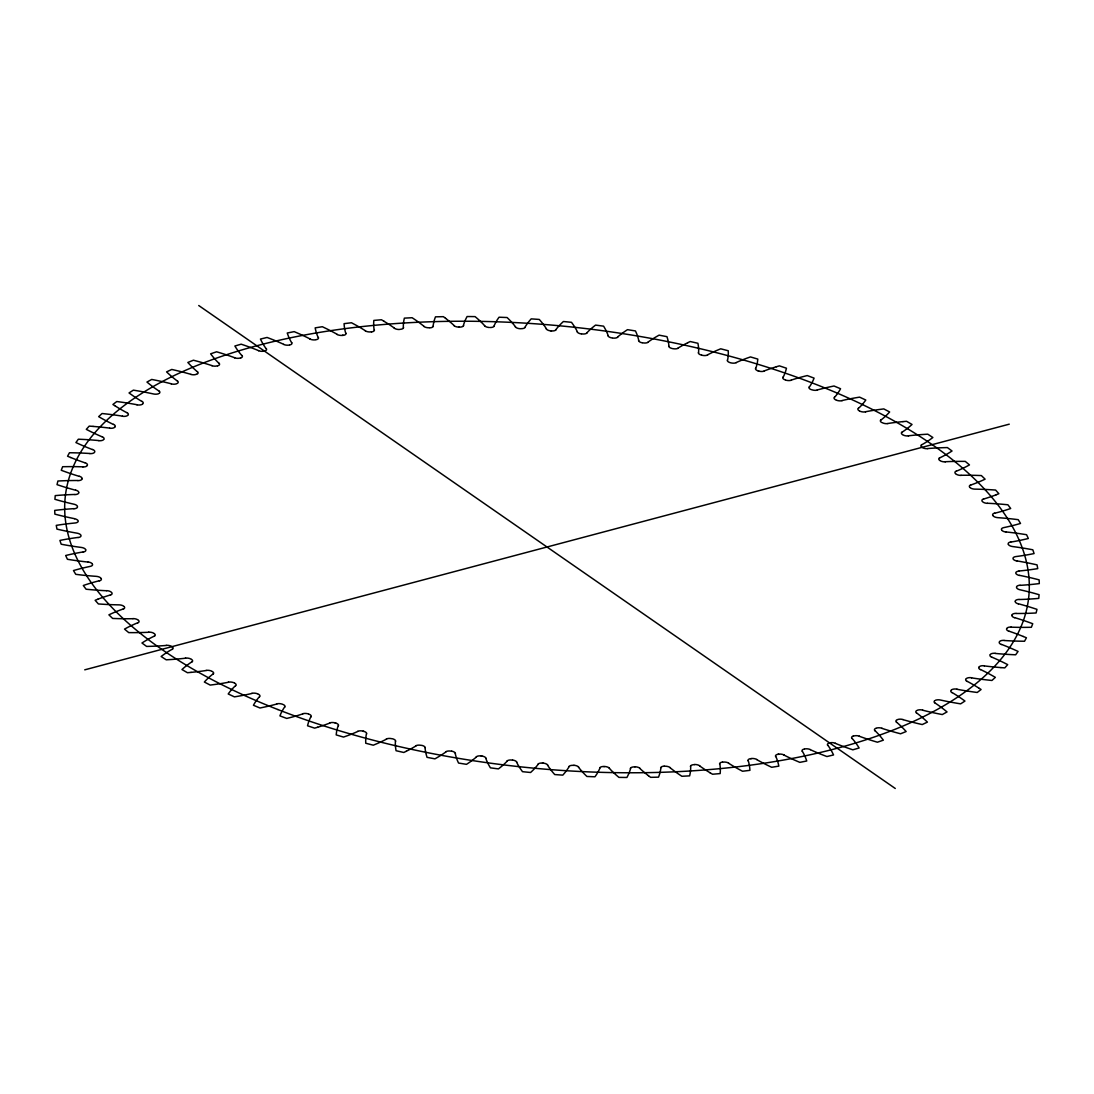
<?xml version="1.0" encoding="UTF-8"?>
<svg xmlns="http://www.w3.org/2000/svg" width="1094" height="1094" viewBox="0 0 1094 1094"><rect width="100%" height="100%" fill="white"/><g stroke="black" fill="none" stroke-linecap="round" stroke-linejoin="round"><path stroke-width="1.5" d="M687.757 342.709L690.205 341.533L692.775 342.107L697.931 343.284L698.232 345.075A161.789 73.954 5.9 0 1 698.574 352.801M406.243 751.291L403.795 752.467L401.224 751.893L396.069 750.716L395.768 748.925A161.789 73.954 5.9 0 1 395.426 741.199M196.359 374.298L196.428 374.271A4.95 2.256 5.9 0 1 190.889 374.449M97.817 599.225L95.137 600.278L98.405 603.956L102.262 604.203A161.789 73.954 5.9 0 0 118.877 604.859A4.95 2.256 5.9 0 1 123.895 606.336M996.183 494.775L998.863 493.722L995.595 490.044L991.738 489.797A161.789 73.954 5.9 0 0 975.123 489.141A4.95 2.256 5.9 0 1 970.104 487.664M217.556 365.765L217.638 365.738A4.95 2.256 5.9 0 1 212.004 365.752M240.694 357.847L240.092 358.039A4.95 2.256 5.9 0 1 234.567 357.82M853.306 736.153L853.908 735.961A4.95 2.256 5.9 0 1 859.433 736.18M776.371 366.75L779.352 365.861L781.731 366.64L786.463 368.227L786.012 369.95A161.789 73.954 5.9 0 1 783.099 377.293M317.629 727.25L314.648 728.139L312.269 727.36L307.537 725.773L307.988 724.05A161.789 73.954 5.9 0 1 310.901 716.707M84.744 669.829L1009.256 424.171M264.092 351.065L264.174 351.051A4.95 2.256 5.9 0 1 258.457 350.695M777.943 754.395L778.627 754.272M343.215 335.284L342.6 335.366M750.689 758.73L751.4 758.634M342.682 335.352L342.778 335.338A4.95 2.256 5.9 0 1 337.13 334.49M371.427 331.838L370.784 331.906A4.95 2.256 5.9 0 1 365.3 330.88M722.573 762.162L723.298 762.08A4.95 2.256 5.9 0 1 728.7 763.12M902.947 421.614L906.557 421.286L912.04 424.472L910.386 425.935A161.789 73.954 5.9 0 1 902.345 432.021M191.053 672.386L187.443 672.714L181.96 669.528L183.614 668.065A161.789 73.954 5.9 0 1 191.655 661.979M400.199 329.335L400.295 329.335A4.95 2.256 5.9 0 0 403.577 327.53M694.444 764.61L693.705 764.665A4.95 2.256 5.9 0 0 690.423 766.47M664.195 766.251L664.961 766.21A4.95 2.256 5.9 0 1 670.143 767.564M429.231 327.776L429.135 327.776A4.95 2.256 5.9 0 1 423.857 326.436M459.507 327.12L459.808 327.12A4.95 2.256 5.9 0 0 463.637 325.574M634.971 766.88L634.192 766.88A4.95 2.256 5.9 0 0 630.363 768.426M459.029 327.12L459.22 327.12A4.95 2.256 5.9 0 1 453.983 325.643M603.82 766.579L604.599 766.593M520.703 328.665L520.799 328.665A4.95 2.256 5.9 0 0 525.134 327.421M573.994 765.376L573.201 765.335A4.95 2.256 5.9 0 0 568.866 766.579M93.072 426.4L89.216 426.113L86.303 429.354L89.106 430.79A161.789 73.954 5.9 0 0 101.947 436.752M1000.928 667.6L1004.784 667.887L1007.697 664.646L1004.894 663.21A161.789 73.954 5.9 0 0 992.053 657.248M551.431 330.839L550.843 330.785M542.474 763.161L543.253 763.215M582.049 333.93L582.24 333.957A4.95 2.256 5.9 0 0 586.986 333.014M512.539 760.139L511.855 760.056A4.95 2.256 5.9 0 0 507.014 760.986M481.196 756.036L481.975 756.145M642.889 342.846L643.081 342.887A4.95 2.256 5.9 0 0 648.168 342.258M451.685 751.25L451.015 751.14A4.95 2.256 5.9 0 0 445.832 751.742M672.851 348.644L672.947 348.671A4.95 2.256 5.9 0 0 678.171 348.22M672.29 348.535L672.195 348.507A4.95 2.256 5.9 0 1 668.694 346.237M701.815 355.194L702.28 355.304A4.95 2.256 5.9 0 0 707.613 355.017M701.623 355.153L701.541 355.126A4.95 2.256 5.9 0 1 698.328 352.774M363.058 731.243L363.782 731.435M758.73 370.975L758.115 370.784M335.174 722.997L335.885 723.216M811.57 389.655L811.652 389.683A4.95 2.256 5.9 0 0 817.286 390.12M1023.3 636.476L1026.432 637.775L1024.531 641.248L1020.716 641.193A161.789 73.954 5.9 0 1 1004.087 640.496M70.7 457.524L67.568 456.225L69.469 452.752L73.284 452.807A161.789 73.954 5.9 0 1 89.913 453.504M882.215 422.653L882.284 422.681A4.95 2.256 5.9 0 0 887.822 423.61M384.021 321.28L381.437 319.763L376.363 320.2L373.833 320.419L373.71 322.183A161.789 73.954 5.9 0 0 374.162 329.909M709.979 772.72L712.563 774.237L717.637 773.8L720.167 773.581L720.29 771.817A161.789 73.954 5.9 0 0 719.838 764.091M978.638 687.935L981.086 689.507L977.216 692.475L973.386 691.955A161.789 73.954 5.9 0 1 956.949 689.261M115.362 406.065L112.914 404.493L116.785 401.525L120.614 402.045A161.789 73.954 5.9 0 1 137.051 404.739M198.725 305.513L895.275 788.487M445.559 318.313L443.371 316.672L438.106 316.781L435.48 316.85L434.851 318.545A161.789 73.954 5.9 0 0 433.128 326.053M648.441 775.687L650.629 777.328L655.894 777.219L658.52 777.15L659.149 775.455A161.789 73.954 5.9 0 0 660.872 767.947M122.487 416.144A161.789 73.954 5.9 0 0 105.899 413.942L102.057 413.532L98.651 416.65L101.277 418.154A161.789 73.954 5.9 0 0 113.393 424.431M127.547 415.515A4.95 2.256 5.9 0 1 122.446 416.253M126.863 412.561A4.95 2.256 5.9 0 1 127.902 415.214M126.699 412.629A161.789 73.954 5.9 0 1 115.376 406.052M142.247 404.288A4.95 2.256 5.9 0 1 136.996 404.835M141.974 401.348A4.95 2.256 5.9 0 1 142.658 404.001M141.796 401.402A161.789 73.954 5.9 0 1 131.294 394.565L129.037 392.951L133.372 390.148L137.16 390.777A161.789 73.954 5.9 0 1 153.365 393.936A4.95 2.256 5.9 0 0 158.671 393.649M158.821 390.749A4.95 2.256 5.9 0 1 159.122 393.389M158.63 390.804A161.789 73.954 5.9 0 1 149.003 383.734L146.952 382.066L151.724 379.44L155.457 380.179A161.789 73.954 5.9 0 1 171.375 383.803M176.777 383.679A4.95 2.256 5.9 0 1 171.279 383.898M177.337 380.821A4.95 2.256 5.9 0 1 177.269 383.433M177.132 380.876A161.789 73.954 5.9 0 1 168.421 373.601L166.575 371.892L171.772 369.444L175.437 370.292A161.789 73.954 5.9 0 1 190.985 374.353M197.426 371.604A4.95 2.256 5.9 0 1 196.988 374.175M197.221 371.645A161.789 73.954 5.9 0 1 189.453 364.206L187.84 362.47L193.433 360.213L197.002 361.17A161.789 73.954 5.9 0 1 212.127 365.656M219.019 363.14A4.95 2.256 5.9 0 1 218.212 365.669M218.8 363.181A161.789 73.954 5.9 0 1 212.017 355.605L210.636 353.827L216.598 351.789L220.072 352.829A161.789 73.954 5.9 0 1 234.69 357.738M242.006 355.468A4.95 2.256 5.9 0 1 240.83 357.929M241.788 355.495A161.789 73.954 5.9 0 1 236.003 347.81L234.868 346.019L241.172 344.186L244.536 345.335A161.789 73.954 5.9 0 1 258.594 350.613M266.307 348.617A4.95 2.256 5.9 0 1 264.775 351.01M266.074 348.63A161.789 73.954 5.9 0 1 261.343 340.877L260.44 339.072L267.073 337.458L270.3 338.689A161.789 73.954 5.9 0 1 283.743 344.35M289.254 345.061A4.95 2.256 5.9 0 1 283.592 344.419M291.811 342.613A4.95 2.256 5.9 0 1 289.924 344.925M291.578 342.613A161.789 73.954 5.9 0 1 287.886 334.819L287.243 333.014L294.163 331.632L297.24 332.945A161.789 73.954 5.9 0 1 310.012 338.935M315.469 339.824A4.95 2.256 5.9 0 1 309.848 339.003M318.409 337.472A4.95 2.256 5.9 0 1 316.166 339.701M318.163 337.485A161.789 73.954 5.9 0 1 315.551 329.663L315.154 327.872L317.533 327.489L322.333 326.723L325.26 328.118A161.789 73.954 5.9 0 1 337.308 334.422M345.977 333.246A4.95 2.256 5.9 0 1 343.407 335.366M345.731 333.232A161.789 73.954 5.9 0 1 344.213 325.451L344.063 323.674L346.524 323.359L351.461 322.757L354.224 324.221A161.789 73.954 5.9 0 1 365.492 330.826M374.408 329.923A4.95 2.256 5.9 0 1 371.509 331.933M384.008 321.294A161.789 73.954 5.9 0 1 394.442 328.145M399.611 329.485A4.95 2.256 5.9 0 1 394.25 328.186M403.33 327.516A161.789 73.954 5.9 0 1 403.987 319.886L404.356 318.149L406.941 317.998L412.123 317.725L414.503 319.311A161.789 73.954 5.9 0 1 424.062 326.395M433.361 326.08A4.95 2.256 5.9 0 1 429.86 327.858M445.545 318.327A161.789 73.954 5.9 0 1 454.201 325.602M463.405 325.547A161.789 73.954 5.9 0 1 466.222 318.204L467.083 316.535L469.75 316.549L475.083 316.617L477.052 318.299A161.789 73.954 5.9 0 1 484.738 325.752M489.415 327.503A4.95 2.256 5.9 0 1 484.519 325.78M494.269 326.026A4.95 2.256 5.9 0 1 490.208 327.516M494.037 325.985A161.789 73.954 5.9 0 1 497.934 318.819L499.028 317.219L501.708 317.315L507.096 317.533L508.847 319.257A161.789 73.954 5.9 0 1 515.548 326.846M520.019 328.72A4.95 2.256 5.9 0 1 515.315 326.874M524.888 327.366A161.789 73.954 5.9 0 1 529.838 320.433L531.178 318.874L533.872 319.051L539.274 319.448L540.792 321.198A161.789 73.954 5.9 0 1 546.48 328.897M550.733 330.88A4.95 2.256 5.9 0 1 546.248 328.911M556.08 329.745A4.95 2.256 5.9 0 1 551.54 330.949M555.848 329.691A161.789 73.954 5.9 0 1 561.824 323.003L563.396 321.513L566.09 321.773L571.492 322.32L572.777 324.097A161.789 73.954 5.9 0 1 577.427 331.865M581.434 333.957A4.95 2.256 5.9 0 1 577.194 331.879M586.767 332.945A161.789 73.954 5.9 0 1 593.741 326.532L595.546 325.109L598.227 325.451L603.601 326.162L604.64 327.954A161.789 73.954 5.9 0 1 608.237 335.762M611.984 337.95A4.95 2.256 5.9 0 1 607.99 335.762M617.727 337.184A4.95 2.256 5.9 0 1 612.777 338.06M617.508 337.116A161.789 73.954 5.9 0 1 625.467 331.017L627.491 329.663L630.144 330.087L635.464 330.949L636.27 332.754A161.789 73.954 5.9 0 1 638.787 340.562M642.26 342.832A4.95 2.256 5.9 0 1 638.54 340.562M647.949 342.19A161.789 73.954 5.9 0 1 656.851 336.419L659.08 335.147L661.706 335.653L666.957 336.665L667.504 338.47A161.789 73.954 5.9 0 1 668.94 346.251M677.965 348.138A161.789 73.954 5.9 0 1 687.77 342.723M707.408 354.935A161.789 73.954 5.9 0 1 718.088 349.902L720.7 348.808L723.23 349.451L728.248 350.764L728.303 352.541A161.789 73.954 5.9 0 1 727.565 360.172M730.122 362.647A4.95 2.256 5.9 0 1 727.319 360.145M736.358 362.647A4.95 2.256 5.9 0 1 730.874 362.852M736.18 362.565A161.789 73.954 5.9 0 1 747.667 357.916L750.457 356.931L752.918 357.642L757.8 359.092L757.609 360.856A161.789 73.954 5.9 0 1 755.776 368.35M758.019 370.866A4.95 2.256 5.9 0 1 755.53 368.309M764.309 371.071A4.95 2.256 5.9 0 1 758.73 371.085M764.132 370.975A161.789 73.954 5.9 0 1 776.384 366.75M785 379.837A4.95 2.256 5.9 0 1 782.853 377.239M791.318 380.233A4.95 2.256 5.9 0 1 785.683 380.083M791.153 380.138A161.789 73.954 5.9 0 1 804.131 376.35L807.249 375.57L809.533 376.418L814.086 378.127L813.389 379.809A161.789 73.954 5.9 0 1 809.396 386.961M810.955 389.532A4.95 2.256 5.9 0 1 809.163 386.907M817.136 390.011A161.789 73.954 5.9 0 1 830.756 386.688L834.025 386.004L840.561 388.739L839.618 390.394A161.789 73.954 5.9 0 1 834.585 397.313M835.789 399.898A4.95 2.256 5.9 0 1 834.353 397.259M842.093 400.678A4.95 2.256 5.9 0 1 836.418 400.172M841.956 400.568A161.789 73.954 5.9 0 1 856.178 397.71L859.569 397.136L865.792 400.035L864.602 401.635A161.789 73.954 5.9 0 1 858.53 408.308M859.392 410.893A4.95 2.256 5.9 0 1 858.311 408.24M865.641 411.85A4.95 2.256 5.9 0 1 859.98 411.194M865.518 411.741A161.789 73.954 5.9 0 1 880.287 409.375L883.788 408.91L889.641 411.973L888.219 413.505A161.789 73.954 5.9 0 1 881.149 419.891M881.641 422.475A4.95 2.256 5.9 0 1 880.93 419.822M887.713 423.501A161.789 73.954 5.9 0 1 902.96 421.628M902.468 434.591A4.95 2.256 5.9 0 1 902.126 431.952M908.54 435.904A4.95 2.256 5.9 0 1 902.988 434.906M908.444 435.795A161.789 73.954 5.9 0 1 924.102 434.414L927.78 434.181L932.867 437.504L930.98 438.899A161.789 73.954 5.9 0 1 922.01 444.656M921.777 447.186A4.95 2.256 5.9 0 1 921.804 444.574M927.712 448.663A4.95 2.256 5.9 0 1 922.256 447.514M927.63 448.554A161.789 73.954 5.9 0 1 943.63 447.678L947.377 447.569L952.04 451.002L949.948 452.314A161.789 73.954 5.9 0 1 940.061 457.716M939.472 460.205A4.95 2.256 5.9 0 1 939.869 457.62M945.257 461.859A4.95 2.256 5.9 0 1 939.91 460.547M945.189 461.736A161.789 73.954 5.9 0 1 961.462 461.367L965.264 461.381L969.475 464.909L967.178 466.153A161.789 73.954 5.9 0 1 956.443 471.158M955.486 473.593A4.95 2.256 5.9 0 1 956.265 471.063M961.093 475.398A4.95 2.256 5.9 0 1 955.882 473.948M961.052 475.288A161.789 73.954 5.9 0 1 977.53 475.425L981.359 475.562L985.106 479.172L982.617 480.321A161.789 73.954 5.9 0 1 971.062 484.929M969.763 487.295A4.95 2.256 5.9 0 1 970.898 484.833M996.169 494.775A161.789 73.954 5.9 0 1 983.862 498.96M982.221 501.271A4.95 2.256 5.9 0 1 983.711 498.864M987.39 503.363A4.95 2.256 5.9 0 1 982.521 501.626M987.376 503.254A161.789 73.954 5.9 0 1 1004.06 504.416L1007.902 504.772L1010.692 508.505L1007.834 509.462A161.789 73.954 5.9 0 1 994.802 513.209M992.805 515.424A4.95 2.256 5.9 0 1 994.665 513.1M993.065 515.794A4.95 2.256 5.9 0 0 997.742 517.653A161.789 73.954 5.9 0 1 1014.411 519.199L1018.24 519.677L1020.524 523.452L1017.502 524.299A161.789 73.954 5.9 0 1 1003.827 527.595A4.95 2.256 5.9 0 0 1001.489 529.715M1006.152 532.067A4.95 2.256 5.9 0 1 1001.694 530.098M1006.165 531.957A161.789 73.954 5.9 0 1 1022.753 534.118L1026.569 534.706L1028.333 538.494L1025.16 539.246A161.789 73.954 5.9 0 1 1010.883 542.063M1008.23 544.087A4.95 2.256 5.9 0 1 1010.774 541.954M1008.381 544.456A4.95 2.256 5.9 0 0 1012.606 546.549A161.789 73.954 5.9 0 1 1029.071 549.092L1032.832 549.79L1034.076 553.578L1030.767 554.22A161.789 73.954 5.9 0 1 1015.957 556.559A4.95 2.256 5.9 0 0 1013.071 558.76A4.95 2.256 5.9 0 0 1017.051 561.031M1017.105 560.935A161.789 73.954 5.9 0 1 1033.324 564.053L1037.016 564.86L1037.276 566.118L1037.741 568.634L1034.309 569.154A161.789 73.954 5.9 0 1 1019.034 571M1019.499 575.458A4.95 2.256 5.9 0 1 1015.793 573.078A4.95 2.256 5.9 0 1 1018.965 571.095M1019.553 575.348A161.789 73.954 5.9 0 1 1035.498 578.931L1039.109 579.847L1039.191 581.092L1039.3 583.594L1035.758 584.005A161.789 73.954 5.9 0 1 1020.073 585.345M1016.531 587.013A4.95 2.256 5.9 0 1 1020.005 585.235M1016.517 587.382A4.95 2.256 5.9 0 0 1019.923 589.762A161.789 73.954 5.9 0 1 1035.567 593.686L1039.081 594.698L1038.985 595.929L1038.753 598.391L1035.115 598.692A161.789 73.954 5.9 0 1 1019.102 599.526M1015.273 601.071A4.95 2.256 5.9 0 1 1019.047 599.416M1018.309 603.874A4.95 2.256 5.9 0 1 1015.218 601.427M1018.405 603.779A161.789 73.954 5.9 0 1 1033.556 608.237L1036.962 609.344L1036.688 610.561L1036.1 612.982L1032.394 613.16A161.789 73.954 5.9 0 1 1016.094 613.488M1012.018 614.883A4.95 2.256 5.9 0 1 1016.053 613.378M1014.685 617.754A4.95 2.256 5.9 0 1 1011.909 615.238M1014.794 617.659A161.789 73.954 5.9 0 1 1029.454 622.527L1032.736 623.717L1032.285 624.906L1031.355 627.286L1027.581 627.341A161.789 73.954 5.9 0 1 1011.088 627.163M1006.781 628.407A4.95 2.256 5.9 0 1 1011.061 627.053M1009.065 631.32A4.95 2.256 5.9 0 1 1006.617 628.763M1009.174 631.238A161.789 73.954 5.9 0 1 1023.287 636.489M999.56 641.59A4.95 2.256 5.9 0 1 1004.087 640.387M1001.448 644.53A4.95 2.256 5.9 0 1 999.342 641.932M1001.584 644.448A161.789 73.954 5.9 0 1 1015.082 650.068L1018.076 651.436L1015.656 654.8L1011.813 654.622A161.789 73.954 5.9 0 1 995.13 653.419M990.412 654.362A4.95 2.256 5.9 0 1 995.143 653.309M991.902 657.316A4.95 2.256 5.9 0 1 990.138 654.691M1000.928 667.586A161.789 73.954 5.9 0 1 984.258 665.89M979.362 666.684A4.95 2.256 5.9 0 1 984.285 665.781M980.443 669.637A4.95 2.256 5.9 0 1 979.048 666.998M980.607 669.569A161.789 73.954 5.9 0 1 992.709 675.846L995.349 677.35L991.943 680.468L988.101 680.058A161.789 73.954 5.9 0 1 971.513 677.856M966.453 678.485A4.95 2.256 5.9 0 1 971.554 677.747M967.137 681.439A4.95 2.256 5.9 0 1 966.098 678.786M967.301 681.371A161.789 73.954 5.9 0 1 978.624 687.948M951.753 689.712A4.95 2.256 5.9 0 1 957.004 689.165M952.026 692.652A4.95 2.256 5.9 0 1 951.342 689.999M952.204 692.598A161.789 73.954 5.9 0 1 962.706 699.435L964.963 701.049L960.628 703.852L956.84 703.223A161.789 73.954 5.9 0 1 940.635 700.064A4.95 2.256 5.9 0 0 935.329 700.351M935.179 703.251A4.95 2.256 5.9 0 1 934.878 700.611M935.37 703.196A161.789 73.954 5.9 0 1 944.997 710.266L947.048 711.934L942.276 714.56L938.543 713.821A161.789 73.954 5.9 0 1 922.625 710.197M917.223 710.321A4.95 2.256 5.9 0 1 922.721 710.102M916.663 713.179A4.95 2.256 5.9 0 1 916.731 710.567M916.868 713.124A161.789 73.954 5.9 0 1 925.579 720.399L927.425 722.108L922.228 724.556L918.563 723.708A161.789 73.954 5.9 0 1 903.015 719.647M897.545 719.592A4.95 2.256 5.9 0 1 903.111 719.551M896.574 722.396A4.95 2.256 5.9 0 1 897.012 719.825M896.779 722.355A161.789 73.954 5.9 0 1 904.547 729.794L906.16 731.53L900.567 733.787L896.998 732.83A161.789 73.954 5.9 0 1 881.873 728.344M876.362 728.125A4.95 2.256 5.9 0 1 881.996 728.248M874.981 730.86A4.95 2.256 5.9 0 1 875.788 728.331M875.2 730.819A161.789 73.954 5.9 0 1 881.983 738.395L883.364 740.173L877.402 742.211L873.928 741.171A161.789 73.954 5.9 0 1 859.31 736.262M851.994 738.532A4.95 2.256 5.9 0 1 853.17 736.071M852.212 738.505A161.789 73.954 5.9 0 1 857.997 746.19L859.132 747.981L852.828 749.814L849.464 748.665A161.789 73.954 5.9 0 1 835.406 743.387M829.867 742.826A4.95 2.256 5.9 0 1 835.543 743.305M827.693 745.383A4.95 2.256 5.9 0 1 829.225 742.99M827.926 745.37A161.789 73.954 5.9 0 1 832.657 753.123L833.56 754.928L826.927 756.542L823.7 755.311A161.789 73.954 5.9 0 1 810.257 749.65M804.746 748.939A4.95 2.256 5.9 0 1 810.408 749.581M802.189 751.387A4.95 2.256 5.9 0 1 804.076 749.075M802.422 751.387A161.789 73.954 5.9 0 1 806.114 759.181L806.757 760.986L799.837 762.368L796.76 761.055A161.789 73.954 5.9 0 1 783.988 755.065M778.531 754.176A4.95 2.256 5.9 0 1 784.152 754.997M775.591 756.528A4.95 2.256 5.9 0 1 777.834 754.299M775.837 756.515A161.789 73.954 5.9 0 1 778.449 764.337L778.846 766.128L776.466 766.511L771.667 767.277L768.74 765.882A161.789 73.954 5.9 0 1 756.692 759.578M751.318 758.539A4.95 2.256 5.9 0 1 756.87 759.509M748.022 760.754A4.95 2.256 5.9 0 1 750.593 758.634M748.269 760.768A161.789 73.954 5.9 0 1 749.787 768.549L749.937 770.326L747.476 770.641L742.539 771.243L739.776 769.779A161.789 73.954 5.9 0 1 728.508 763.174M719.592 764.077A4.95 2.256 5.9 0 1 722.491 762.067M709.992 772.706A161.789 73.954 5.9 0 1 699.558 765.855M694.389 764.515A4.95 2.256 5.9 0 1 699.75 765.814M690.67 766.484A161.789 73.954 5.9 0 1 690.013 774.114L689.644 775.851L687.059 776.002L681.877 776.275L679.497 774.689A161.789 73.954 5.9 0 1 669.938 767.605M660.639 767.92A4.95 2.256 5.9 0 1 664.14 766.142M648.455 775.673A161.789 73.954 5.9 0 1 639.799 768.398M634.944 766.785A4.95 2.256 5.9 0 1 640.017 768.357M630.595 768.453A161.789 73.954 5.9 0 1 627.778 775.796L626.917 777.465L624.25 777.451L618.917 777.383L616.948 775.701A161.789 73.954 5.9 0 1 609.262 768.248M604.585 766.497A4.95 2.256 5.9 0 1 609.481 768.22M599.731 767.974A4.95 2.256 5.9 0 1 603.792 766.484M599.963 768.015A161.789 73.954 5.9 0 1 596.066 775.181L594.972 776.781L592.292 776.685L586.904 776.466L585.153 774.743A161.789 73.954 5.9 0 1 578.452 767.154M573.981 765.28A4.95 2.256 5.9 0 1 578.685 767.126M569.112 766.634A161.789 73.954 5.9 0 1 564.162 773.567L562.822 775.126L560.128 774.949L554.726 774.552L553.208 772.802A161.789 73.954 5.9 0 1 547.52 765.103M543.267 763.12A4.95 2.256 5.9 0 1 547.752 765.089M537.92 764.255A4.95 2.256 5.9 0 1 542.46 763.051M538.152 764.309A161.789 73.954 5.9 0 1 532.176 770.996L530.604 772.487L527.91 772.227L522.508 771.68L521.223 769.902A161.789 73.954 5.9 0 1 516.573 762.135M512.566 760.043A4.95 2.256 5.9 0 1 516.806 762.121M507.233 761.055A161.789 73.954 5.9 0 1 500.259 767.468L498.454 768.891L495.773 768.549L490.399 767.838L489.36 766.046A161.789 73.954 5.9 0 1 485.763 758.238M482.016 756.05A4.95 2.256 5.9 0 1 486.009 758.238M476.273 756.816A4.95 2.256 5.9 0 1 481.223 755.94M476.492 756.884A161.789 73.954 5.9 0 1 468.533 762.983L466.509 764.337L463.856 763.913L458.536 763.051L457.73 761.246A161.789 73.954 5.9 0 1 455.213 753.438M451.74 751.168A4.95 2.256 5.9 0 1 455.46 753.438M446.051 751.81A161.789 73.954 5.9 0 1 437.149 757.581L434.92 758.853L432.294 758.347L427.043 757.335L426.496 755.53A161.789 73.954 5.9 0 1 425.06 747.749M425.306 747.763A4.95 2.256 5.9 0 0 421.874 745.397L421.053 745.329A4.95 2.256 5.9 0 0 415.829 745.78M416.035 745.862A161.789 73.954 5.9 0 1 406.23 751.277M395.672 741.226A4.95 2.256 5.9 0 0 392.541 738.792L391.72 738.696A4.95 2.256 5.9 0 0 386.387 738.983M386.592 739.065A161.789 73.954 5.9 0 1 375.912 744.098L373.3 745.192L370.77 744.549L365.752 743.236L365.697 741.459A161.789 73.954 5.9 0 1 366.435 733.828M363.878 731.353A4.95 2.256 5.9 0 1 366.681 733.855M357.642 731.353A4.95 2.256 5.9 0 1 363.126 731.148M357.82 731.435A161.789 73.954 5.9 0 1 346.333 736.084L343.543 737.069L341.082 736.358L336.2 734.908L336.391 733.144A161.789 73.954 5.9 0 1 338.224 725.65M335.981 723.134A4.95 2.256 5.9 0 1 338.47 725.691M329.691 722.929A4.95 2.256 5.9 0 1 335.27 722.915M329.868 723.025A161.789 73.954 5.9 0 1 317.616 727.25M309 714.163A4.95 2.256 5.9 0 1 311.147 716.761M302.682 713.767A4.95 2.256 5.9 0 1 308.317 713.917M302.847 713.862A161.789 73.954 5.9 0 1 289.869 717.65L286.751 718.43L284.467 717.582L279.914 715.873L280.611 714.191A161.789 73.954 5.9 0 1 284.604 707.039M283.045 704.468A4.95 2.256 5.9 0 1 284.837 707.093M276.714 703.88A4.95 2.256 5.9 0 1 282.375 704.208M276.864 703.989A161.789 73.954 5.9 0 1 263.244 707.312L259.975 707.996L253.439 705.261L254.382 703.606A161.789 73.954 5.9 0 1 259.415 696.687M258.211 694.102A4.95 2.256 5.9 0 1 259.647 696.741M251.907 693.322A4.95 2.256 5.9 0 1 257.582 693.828M252.044 693.432A161.789 73.954 5.9 0 1 237.822 696.29L234.431 696.864L228.208 693.965L229.398 692.365A161.789 73.954 5.9 0 1 235.47 685.692M234.608 683.107A4.95 2.256 5.9 0 1 235.689 685.76M228.359 682.15A4.95 2.256 5.9 0 1 234.02 682.806M228.482 682.259A161.789 73.954 5.9 0 1 213.713 684.625L210.212 685.09L204.359 682.027L205.781 680.495A161.789 73.954 5.9 0 1 212.851 674.109M212.359 671.525A4.95 2.256 5.9 0 1 213.07 674.178M206.178 670.39A4.95 2.256 5.9 0 1 211.798 671.21M206.287 670.499A161.789 73.954 5.9 0 1 191.04 672.372M191.532 659.409A4.95 2.256 5.9 0 1 191.874 662.048M185.46 658.096A4.95 2.256 5.9 0 1 191.012 659.094M185.556 658.205A161.789 73.954 5.9 0 1 169.898 659.586L166.22 659.819L161.133 656.496L163.02 655.101A161.789 73.954 5.9 0 1 171.99 649.344M172.223 646.814A4.95 2.256 5.9 0 1 172.196 649.426M166.288 645.337A4.95 2.256 5.9 0 1 171.744 646.486M166.37 645.446A161.789 73.954 5.9 0 1 150.37 646.322L146.623 646.431L141.96 642.998L144.052 641.686A161.789 73.954 5.9 0 1 153.939 636.284M154.528 633.795A4.95 2.256 5.9 0 1 154.131 636.38M148.743 632.141A4.95 2.256 5.9 0 1 154.09 633.453M148.811 632.264A161.789 73.954 5.9 0 1 132.538 632.633L128.736 632.619L124.525 629.091L126.822 627.847A161.789 73.954 5.9 0 1 137.557 622.842M138.514 620.407A4.95 2.256 5.9 0 1 137.735 622.937M132.907 618.602A4.95 2.256 5.9 0 1 138.118 620.052M132.948 618.712A161.789 73.954 5.9 0 1 116.47 618.575L112.641 618.438L108.894 614.828L111.383 613.679A161.789 73.954 5.9 0 1 122.938 609.071M124.237 606.705A4.95 2.256 5.9 0 1 123.102 609.167M97.831 599.225A161.789 73.954 5.9 0 1 110.138 595.04M111.779 592.729A4.95 2.256 5.9 0 1 110.289 595.136M106.61 590.637A4.95 2.256 5.9 0 1 111.479 592.374M106.624 590.746A161.789 73.954 5.9 0 1 89.94 589.584L86.098 589.228L83.308 585.495L86.166 584.538A161.789 73.954 5.9 0 1 99.198 580.791M101.195 578.576A4.95 2.256 5.9 0 1 99.335 580.9M100.935 578.206A4.95 2.256 5.9 0 0 96.258 576.347A161.789 73.954 5.9 0 1 79.588 574.801L75.759 574.323L73.476 570.548L76.498 569.701A161.789 73.954 5.9 0 1 90.173 566.405A4.95 2.256 5.9 0 0 92.511 564.285M87.848 561.933A4.95 2.256 5.9 0 1 92.306 563.902M87.835 562.043A161.789 73.954 5.9 0 1 71.247 559.882L67.431 559.294L65.667 555.506L68.84 554.754A161.789 73.954 5.9 0 1 83.117 551.937M85.77 549.913A4.95 2.256 5.9 0 1 83.226 552.046M85.619 549.544A4.95 2.256 5.9 0 0 81.394 547.451A161.789 73.954 5.9 0 1 64.929 544.908L61.168 544.21L59.924 540.422L63.233 539.78A161.789 73.954 5.9 0 1 78.043 537.441M78.139 537.564A4.95 2.256 5.9 0 0 80.983 535.445A4.95 2.256 5.9 0 0 76.99 533.161A161.789 73.954 5.9 0 1 60.676 529.947L56.984 529.14L56.724 527.882L56.259 525.366L59.691 524.846A161.789 73.954 5.9 0 1 74.966 523A4.95 2.256 5.9 0 0 78.221 521.113A4.95 2.256 5.9 0 0 74.529 518.747M74.447 518.652A161.789 73.954 5.9 0 1 58.502 515.069L54.891 514.153L54.809 512.908L54.7 510.406L58.242 509.995A161.789 73.954 5.9 0 1 73.927 508.655M77.469 506.987A4.95 2.256 5.9 0 1 73.995 508.765M77.483 506.618A4.95 2.256 5.9 0 0 74.077 504.238A161.789 73.954 5.9 0 1 58.433 500.314L54.919 499.302L55.015 498.071L55.247 495.609L58.885 495.308A161.789 73.954 5.9 0 1 74.898 494.474M78.727 492.929A4.95 2.256 5.9 0 1 74.953 494.584M75.691 490.126A4.95 2.256 5.9 0 1 78.782 492.573M75.595 490.221A161.789 73.954 5.9 0 1 60.444 485.763L57.038 484.656L57.312 483.439L57.9 481.018L61.606 480.84A161.789 73.954 5.9 0 1 77.906 480.512M81.982 479.117A4.95 2.256 5.9 0 1 77.947 480.622M79.315 476.246A4.95 2.256 5.9 0 1 82.091 478.762M79.206 476.341A161.789 73.954 5.9 0 1 64.546 471.473L61.264 470.283L61.715 469.094L62.645 466.714L66.419 466.659A161.789 73.954 5.9 0 1 82.912 466.837M87.219 465.593A4.95 2.256 5.9 0 1 82.939 466.947M84.935 462.68A4.95 2.256 5.9 0 1 87.383 465.237M84.826 462.762A161.789 73.954 5.9 0 1 70.713 457.511M94.44 452.41A4.95 2.256 5.9 0 1 89.913 453.613M92.552 449.47A4.95 2.256 5.9 0 1 94.658 452.068M92.416 449.552A161.789 73.954 5.9 0 1 78.918 443.932L75.924 442.564L78.344 439.2L82.187 439.378A161.789 73.954 5.9 0 1 98.87 440.581M103.588 439.638A4.95 2.256 5.9 0 1 98.857 440.691M102.098 436.684A4.95 2.256 5.9 0 1 103.862 439.309M93.072 426.414A161.789 73.954 5.9 0 1 109.742 428.11M114.638 427.316A4.95 2.256 5.9 0 1 109.715 428.219M113.557 424.363A4.95 2.256 5.9 0 1 114.952 427.002M277.903 709.555A484.341 221.385 5.9 0 0 1028.182 601.427A484.341 221.385 5.9 0 0 334.914 330.032A484.341 221.385 5.9 0 0 277.903 709.555"/></g></svg>
